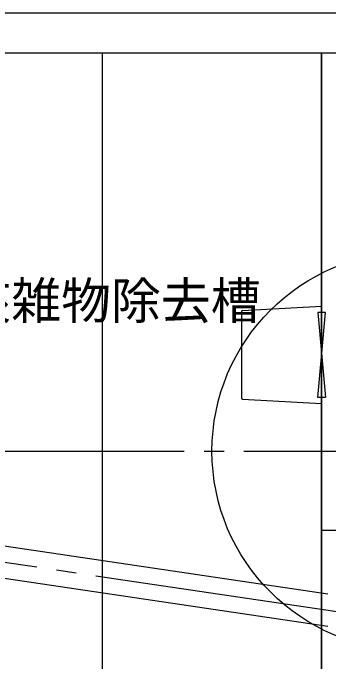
# Model space of a CAD drawing. Units: millimetres, scale not verified. Extents: x -8093 to 8093, y -5792 to 5792.
# Drawn here: x -5567 to -5093, y 509 to 1485 of the extents above; entities that cross this region are included whole.
import ezdxf
from ezdxf.enums import TextEntityAlignment as Align

# ---------------------------------------------------------------- set-up
doc = ezdxf.new("R2010")
doc.units = ezdxf.units.MM
doc.header["$LTSCALE"] = 30
doc.linetypes.add('DASHED1', pattern=[1.8, 1.2, -0.6])
doc.linetypes.add('LONG_CHAIN', pattern=[21, 18, -1, 1, -1])
doc.layers.add('0-1_00クル-フ-0躯体', color=3, linetype='Continuous', lineweight=25)
doc.layers.add('0-3_00クル-フ-1機器', color=2, linetype='Continuous', lineweight=25)
doc.styles.add('ＭＳ ゴシック', font='')
doc.styles.get('ＭＳ ゴシック').set_extended_font_data('MS Gothic')

msp = doc.modelspace()

# ---------------------------------------------------------------- linework, layer by layer
at = {"layer": '0-1_00クル-フ-0躯体'}
for p, q in [((-6102.91, 1485.16), (-4702.91, 1485.16)), ((-6102.91, 1425.16), (-4702.91, 1425.16)), ((-5432.9, 225.16), (-5432.9, 1425.16)), ((-5102.91, 1425.16), (-5102.91, 225.16)), ((-5102.9, 225.16), (-5102.9, 1425.16)), ((-5223.75, 1035.08), (-5223.75, 905.25)), ((-5221.85, 1037.07), (-5102.9, 1043.31)), ((-5108.59, 906.16), (-5097.22, 1034.16)), ((-5102.9, 930.16), (-5102.9, 1030.16)), ((-5221.85, 903.25), (-5102.9, 897.02)), ((-5097.22, 906.16), (-5108.59, 906.16)), ((-5939.75, 735.54), (-5093.68, 610.23)), ((-5069.91, 705.56), (-5103.68, 705.56)), ((-5995.03, 695.29), (-5093.68, 561.69))]:
    msp.add_line(p, q, dxfattribs=at)
at = {"layer": '0-1_00クル-フ-0躯体', "linetype": 'LONG_CHAIN'}
for p, q in [((-6479.83, 825.16), (-3896.1, 825.16)), ((-6065.61, 730.14), (-4834.61, 547.13))]:
    msp.add_line(p, q, dxfattribs=at)
at = {"layer": '0-1_00クル-フ-0躯体'}
msp.add_lwpolyline([(-5097.22, 1034.16), (-5108.59, 1034.16), (-5097.22, 906.16)], dxfattribs=at)
msp.add_circle((-4967.91, 825.16), 300, dxfattribs=at)
for centre, start, end in [((-5221.75, 1035.08), 93, 180), ((-5221.75, 905.25), 180, 267)]:
    msp.add_arc(centre, 2, start, end, dxfattribs=at)
at = {"layer": '0-3_00クル-フ-1機器', "linetype": 'DASHED1'}
msp.add_line((-6202.91, 1425.16), (-4602.91, 1425.16), dxfattribs=at)

# ---------------------------------------------------------------- texts
at = {"layer": '0-1_00クル-フ-0躯体', "color": 4, "style": 'ＭＳ ゴシック'}
msp.add_text('横向流夾雑物除去槽', height=54.99, dxfattribs=at).set_placement((-5869.93, 1007.72), align=Align.BOTTOM_LEFT)

doc.saveas('drawing.dxf')
